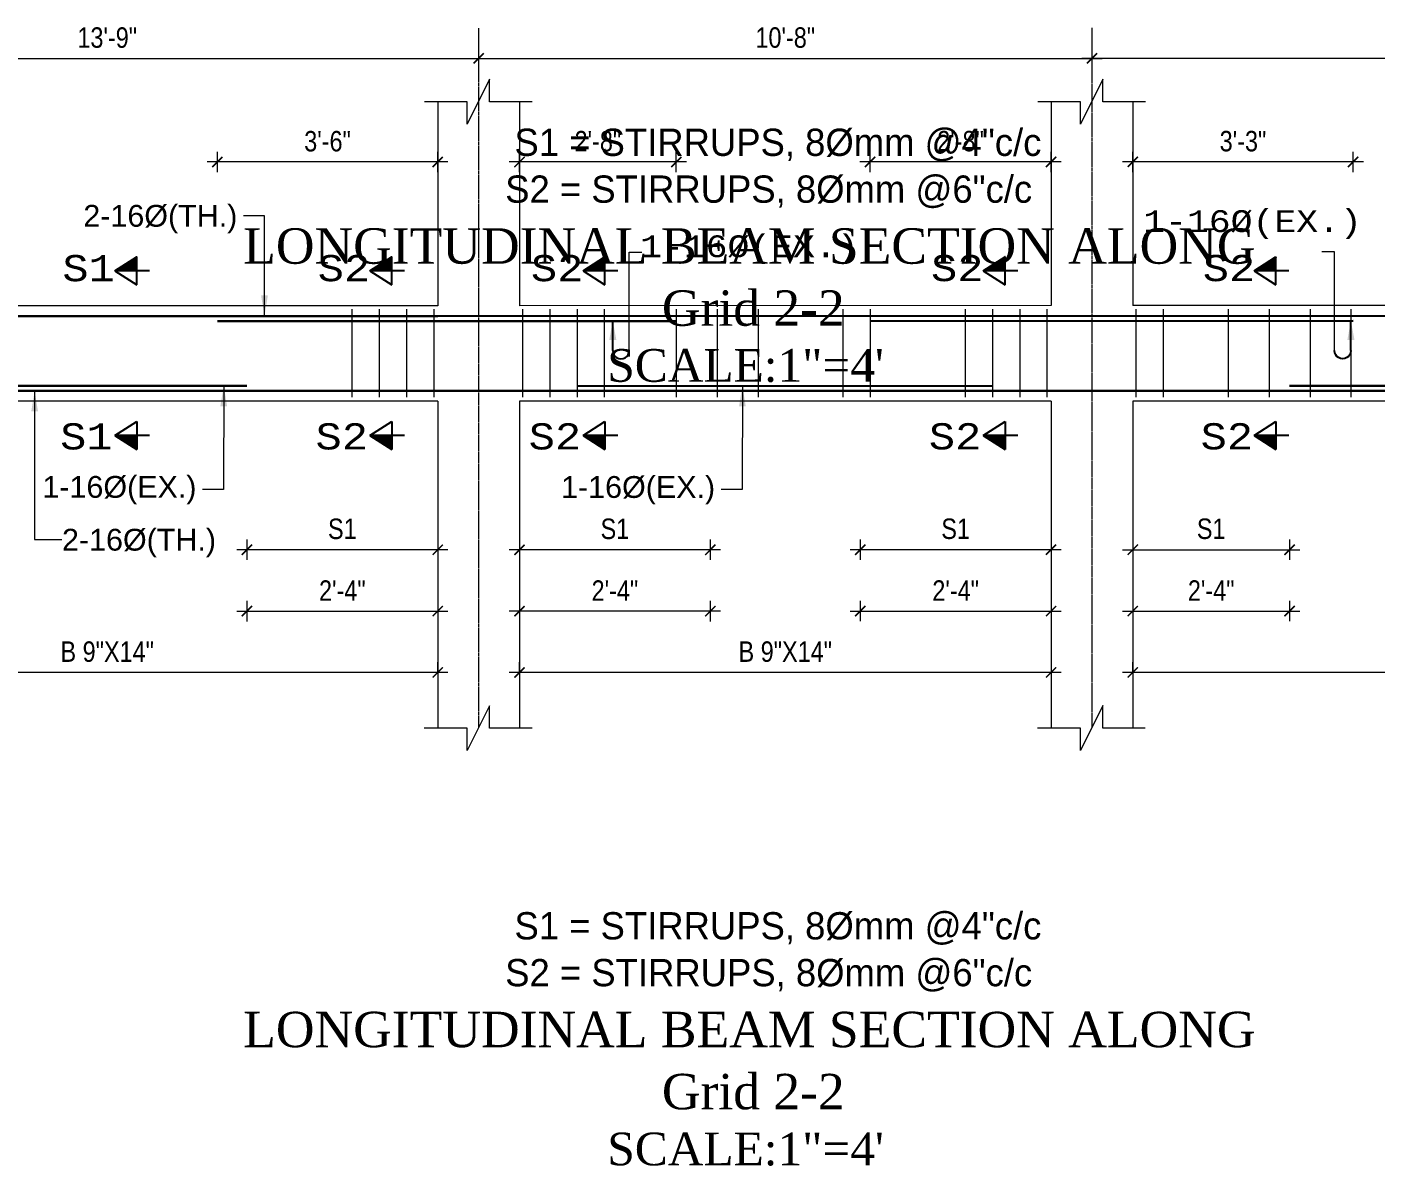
# Model space of a CAD drawing. Header units: inches. Extents: x -2812 to 9774, y -15726 to -746.
# Drawn here: x -1940.5 to -1544.3, y -11705.4 to -11371.2 of the extents above; entities that cross this region are included whole.
import ezdxf

# ---------------------------------------------------------------- set-up
doc = ezdxf.new("R2010")
doc.units = ezdxf.units.IN
doc.header["$LTSCALE"] = 17
doc.header["$MEASUREMENT"] = 0
for name, pattern in [('ACAD_ISO02W100', [15, 12, -3]), ('ACAD_ISO03W100', [30, 12, -18]), ('CENTER2', [1.125, 0.75, -0.125, 0.125, -0.125])]:
    doc.linetypes.add(name, pattern=pattern)
for name, color, linetype, lineweight in [('09 CONTINUITY', 7, 'Continuous', 9), ('15 CENTER', 113, 'CENTER2', 15), ('15 EXT BAR DIMENSION', 130, 'Continuous', 15), ('15 TEXT', 7, 'Continuous', 15), ('20 BEAM ELEVATION', 140, 'ACAD_ISO03W100', 20), ('20 BEAM SECTION ARROW', 7, 'ACAD_ISO02W100', 20), ('20 STIRRUPS', 137, 'Continuous', 20), ('25 BOT BAR', 12, 'Continuous', 25), ('30 EXTRABAR', 6, 'Continuous', 30), ('30 RENFORCEMENT', 12, 'Continuous', 30), ('MARK', 1, 'Continuous', 25), ('RINF', 4, 'Continuous', 25)]:
    doc.layers.add(name, color=color, linetype=linetype, lineweight=lineweight)
doc.layers.add('Dim', color=1, linetype='Continuous')
doc.styles.add('ARIAL', font='arial.ttf')
doc.styles.add('CUNEW', font='cour.ttf')
doc.styles.add('ordinary', font='ARIALN.TTF')
doc.styles.add('TEX8', font='cour.ttf', dxfattribs={"width": 0.75})
doc.dimstyles.new('SUREN 1', dxfattribs={"dimtxt": 0.75, "dimasz": 6, "dimexe": 1.5, "dimexo": 1.5, "dimgap": 1, "dimtad": 1, "dimdec": 1, "dimzin": 3, "dimdsep": 46, "dimlunit": 4, "dimtxsty": 'TEX8', "dimblk": 'ARCHTICK', "dimcen": 0.09375, "dimclrd": 1, "dimclre": 1, "dimclrt": 256, "dimadec": 0, "dimazin": 0, "dimtfac": 0.75, "dimtdec": 1, "dimtmove": 1, "dimatfit": 3, "dimfxl": 1, "dimtolj": 1, "dimtzin": 0, "dimlwd": 9, "dimlwe": 9, "dimarcsym": 0})
doc.dimstyles.new('SUREN 4', dxfattribs={"dimtxt": 4, "dimasz": 3, "dimexe": 3, "dimexo": 0, "dimgap": 3, "dimtad": 1, "dimdec": 0, "dimzin": 3, "dimdsep": 46, "dimlunit": 4, "dimtxsty": 'ordinary', "dimblk": 'ARCHTICK', "dimcen": 8, "dimdle": 3, "dimclrd": 1, "dimclre": 5, "dimclrt": 256, "dimadec": 3, "dimazin": 0, "dimtfac": 1, "dimtdec": 0, "dimtmove": 1, "dimatfit": 3, "dimfxl": 3, "dimfxlon": 1, "dimfrac": 1, "dimtolj": 1, "dimtzin": 0, "dimlwd": 5, "dimlwe": 5, "dimarcsym": 0})

# ---------------------------------------------------------------- blocks, each defined once
blk = doc.blocks.new('_ArchTick')
at = {"color": 0, "linetype": 'ByBlock', "const_width": 0.15}
blk.add_lwpolyline([(-0.5, -0.5), (0.5, 0.5)], dxfattribs=at)
blk = doc.blocks.new('*D1346')
at = {"layer": 'Defpoints', "color": 0, "transparency": 16777216}
for p in [(15374.66, -9486.77), (15430.66, -9486.77), (15374.66, -9530.38)]:
    blk.add_point(p, dxfattribs=at)
at = {"layer": 'Dim', "color": 5, "lineweight": 5, "transparency": 16777216}
for p, q in [((15374.66, -9527.38), (15374.66, -9533.38)), ((15430.66, -9527.38), (15430.66, -9533.38))]:
    blk.add_line(p, q, dxfattribs=at)
at = {"layer": 'Dim', "color": 1, "lineweight": 5, "transparency": 16777216}
blk.add_line((15433.66, -9530.38), (15371.66, -9530.38), dxfattribs=at)
at = {"layer": 'Dim', "color": 1, "lineweight": 5, "transparency": 16777216, "xscale": 3, "yscale": 3, "zscale": 3, "rotation": 180}
blk.add_blockref('_ArchTick', (15374.66, -9530.38), dxfattribs=at)
at = {"layer": 'Dim', "color": 1, "lineweight": 5, "transparency": 16777216, "xscale": 3, "yscale": 3, "zscale": 3}
blk.add_blockref('_ArchTick', (15430.66, -9530.38), dxfattribs=at)
at = {"layer": 'Dim', "transparency": 16777216, "insert": (15402.66, -9524.27), "char_height": 6, "attachment_point": 5, "style": 'ordinary'}
blk.add_mtext('\\A1;S1', dxfattribs=at)
blk = doc.blocks.new('*D1347')
at = {"layer": 'Defpoints', "color": 0, "transparency": 16777216}
for p in [(15374.66, -9486.77), (15430.66, -9486.77), (15430.66, -9548.38)]:
    blk.add_point(p, dxfattribs=at)
at = {"layer": 'Dim', "color": 1, "lineweight": 5, "transparency": 16777216}
blk.add_line((15371.66, -9548.38), (15433.66, -9548.38), dxfattribs=at)
at = {"layer": 'Dim', "color": 5, "lineweight": 5, "transparency": 16777216}
for p, q in [((15374.66, -9545.38), (15374.66, -9551.38)), ((15430.66, -9545.38), (15430.66, -9551.38))]:
    blk.add_line(p, q, dxfattribs=at)
at = {"layer": 'Dim', "color": 1, "lineweight": 5, "transparency": 16777216, "xscale": 3, "yscale": 3, "zscale": 3, "rotation": 180}
blk.add_blockref('_ArchTick', (15374.66, -9548.38), dxfattribs=at)
at = {"layer": 'Dim', "color": 1, "lineweight": 5, "transparency": 16777216, "xscale": 3, "yscale": 3, "zscale": 3}
blk.add_blockref('_ArchTick', (15430.66, -9548.38), dxfattribs=at)
at = {"layer": 'Dim', "transparency": 16777216, "insert": (15402.66, -9542.36), "char_height": 6, "attachment_point": 5, "style": 'ordinary'}
blk.add_mtext('\\A1;2\'-4"', dxfattribs=at)
blk = doc.blocks.new('*D1348')
at = {"layer": 'Defpoints', "color": 0, "transparency": 16777216}
for p in [(15454.66, -9486.77), (15500.66, -9486.77), (15500.66, -9530.38)]:
    blk.add_point(p, dxfattribs=at)
at = {"layer": 'Dim', "color": 5, "lineweight": 5, "transparency": 16777216}
for p, q in [((15454.66, -9527.38), (15454.66, -9533.38)), ((15500.66, -9527.38), (15500.66, -9533.38))]:
    blk.add_line(p, q, dxfattribs=at)
at = {"layer": 'Dim', "color": 1, "lineweight": 5, "transparency": 16777216}
blk.add_line((15451.66, -9530.38), (15503.66, -9530.38), dxfattribs=at)
at = {"layer": 'Dim', "color": 1, "lineweight": 5, "transparency": 16777216, "xscale": 3, "yscale": 3, "zscale": 3, "rotation": 180}
blk.add_blockref('_ArchTick', (15454.66, -9530.38), dxfattribs=at)
at = {"layer": 'Dim', "color": 1, "lineweight": 5, "transparency": 16777216, "xscale": 3, "yscale": 3, "zscale": 3}
blk.add_blockref('_ArchTick', (15500.66, -9530.38), dxfattribs=at)
at = {"layer": 'Dim', "transparency": 16777216, "insert": (15477.66, -9524.27), "char_height": 6, "attachment_point": 5, "style": 'ordinary'}
blk.add_mtext('\\A1;S1', dxfattribs=at)
blk = doc.blocks.new('*D1349')
at = {"layer": 'Defpoints', "color": 0, "transparency": 16777216}
for p in [(15454.66, -9486.77), (15500.66, -9486.77), (15500.66, -9548.38)]:
    blk.add_point(p, dxfattribs=at)
at = {"layer": 'Dim', "color": 1, "lineweight": 5, "transparency": 16777216}
blk.add_line((15451.66, -9548.38), (15503.66, -9548.38), dxfattribs=at)
at = {"layer": 'Dim', "color": 5, "lineweight": 5, "transparency": 16777216}
for p, q in [((15454.66, -9545.38), (15454.66, -9551.38)), ((15500.66, -9545.38), (15500.66, -9551.38))]:
    blk.add_line(p, q, dxfattribs=at)
at = {"layer": 'Dim', "color": 1, "lineweight": 5, "transparency": 16777216, "xscale": 3, "yscale": 3, "zscale": 3, "rotation": 180}
blk.add_blockref('_ArchTick', (15454.66, -9548.38), dxfattribs=at)
at = {"layer": 'Dim', "color": 1, "lineweight": 5, "transparency": 16777216, "xscale": 3, "yscale": 3, "zscale": 3}
blk.add_blockref('_ArchTick', (15500.66, -9548.38), dxfattribs=at)
at = {"layer": 'Dim', "transparency": 16777216, "insert": (15477.66, -9542.36), "char_height": 6, "attachment_point": 5, "style": 'ordinary'}
blk.add_mtext('\\A1;2\'-4"', dxfattribs=at)
blk = doc.blocks.new('*D1350')
at = {"layer": 'Defpoints', "color": 0, "transparency": 16777216}
for p in [(15274.66, -9486.79), (15330.66, -9486.79), (15274.66, -9530.4)]:
    blk.add_point(p, dxfattribs=at)
at = {"layer": 'Dim', "color": 5, "lineweight": 5, "transparency": 16777216}
for p, q in [((15274.66, -9527.4), (15274.66, -9533.4)), ((15330.66, -9527.4), (15330.66, -9533.4))]:
    blk.add_line(p, q, dxfattribs=at)
at = {"layer": 'Dim', "color": 1, "lineweight": 5, "transparency": 16777216}
blk.add_line((15333.66, -9530.4), (15271.66, -9530.4), dxfattribs=at)
at = {"layer": 'Dim', "color": 1, "lineweight": 5, "transparency": 16777216, "xscale": 3, "yscale": 3, "zscale": 3, "rotation": 180}
blk.add_blockref('_ArchTick', (15274.66, -9530.4), dxfattribs=at)
at = {"layer": 'Dim', "color": 1, "lineweight": 5, "transparency": 16777216, "xscale": 3, "yscale": 3, "zscale": 3}
blk.add_blockref('_ArchTick', (15330.66, -9530.4), dxfattribs=at)
at = {"layer": 'Dim', "transparency": 16777216, "insert": (15302.66, -9524.29), "char_height": 6, "attachment_point": 5, "style": 'ordinary'}
blk.add_mtext('\\A1;S1', dxfattribs=at)
blk = doc.blocks.new('*D1351')
at = {"layer": 'Defpoints', "color": 0, "transparency": 16777216}
for p in [(15274.66, -9486.79), (15330.66, -9486.79), (15274.66, -9548.4)]:
    blk.add_point(p, dxfattribs=at)
at = {"layer": 'Dim', "color": 1, "lineweight": 5, "transparency": 16777216}
blk.add_line((15333.66, -9548.4), (15271.66, -9548.4), dxfattribs=at)
at = {"layer": 'Dim', "color": 5, "lineweight": 5, "transparency": 16777216}
for p, q in [((15274.66, -9545.4), (15274.66, -9551.4)), ((15330.66, -9545.4), (15330.66, -9551.4))]:
    blk.add_line(p, q, dxfattribs=at)
at = {"layer": 'Dim', "color": 1, "lineweight": 5, "transparency": 16777216, "xscale": 3, "yscale": 3, "zscale": 3, "rotation": 180}
blk.add_blockref('_ArchTick', (15274.66, -9548.4), dxfattribs=at)
at = {"layer": 'Dim', "color": 1, "lineweight": 5, "transparency": 16777216, "xscale": 3, "yscale": 3, "zscale": 3}
blk.add_blockref('_ArchTick', (15330.66, -9548.4), dxfattribs=at)
at = {"layer": 'Dim', "transparency": 16777216, "insert": (15302.66, -9542.38), "char_height": 6, "attachment_point": 5, "style": 'ordinary'}
blk.add_mtext('\\A1;2\'-4"', dxfattribs=at)
blk = doc.blocks.new('*D1352')
at = {"layer": 'Defpoints', "color": 0, "transparency": 16777216}
for p in [(15454.66, -9566.38), (15454.66, -9566.38), (15648.66, -9566.38)]:
    blk.add_point(p, dxfattribs=at)
at = {"layer": 'Dim', "color": 5, "lineweight": 5, "transparency": 16777216}
for p, q in [((15454.66, -9566.38), (15454.66, -9563.38)), ((15648.66, -9566.38), (15648.66, -9563.38))]:
    blk.add_line(p, q, dxfattribs=at)
at = {"layer": 'Dim', "color": 1, "lineweight": 5, "transparency": 16777216}
blk.add_line((15651.66, -9566.38), (15451.66, -9566.38), dxfattribs=at)
at = {"layer": 'Dim', "color": 1, "lineweight": 5, "transparency": 16777216, "xscale": 3, "yscale": 3, "zscale": 3, "rotation": 180}
blk.add_blockref('_ArchTick', (15454.66, -9566.38), dxfattribs=at)
at = {"layer": 'Dim', "color": 1, "lineweight": 5, "transparency": 16777216, "xscale": 3, "yscale": 3, "zscale": 3}
blk.add_blockref('_ArchTick', (15648.66, -9566.38), dxfattribs=at)
at = {"layer": 'Dim', "transparency": 16777216, "insert": (15551.66, -9560.31), "char_height": 6, "attachment_point": 5, "style": 'ordinary'}
blk.add_mtext('\\A1;B 9"X14"', dxfattribs=at)
blk = doc.blocks.new('*D1353')
at = {"layer": 'Defpoints', "color": 0, "transparency": 16777216}
for p in [(15274.66, -9566.4, 0), (15274.66, -9566.4), (15430.66, -9566.38)]:
    blk.add_point(p, dxfattribs=at)
at = {"layer": 'Dim', "color": 5, "lineweight": 5, "transparency": 16777216}
for p, q in [((15274.66, -9566.4), (15274.66, -9563.4)), ((15430.66, -9566.38), (15430.66, -9569.4))]:
    blk.add_line(p, q, dxfattribs=at)
at = {"layer": 'Dim', "color": 1, "lineweight": 5, "transparency": 16777216}
blk.add_line((15433.66, -9566.4), (15271.66, -9566.4), dxfattribs=at)
at = {"layer": 'Dim', "color": 1, "lineweight": 5, "transparency": 16777216, "xscale": 3, "yscale": 3, "zscale": 3, "rotation": 180}
blk.add_blockref('_ArchTick', (15274.66, -9566.4), dxfattribs=at)
at = {"layer": 'Dim', "color": 1, "lineweight": 5, "transparency": 16777216, "xscale": 3, "yscale": 3, "zscale": 3}
blk.add_blockref('_ArchTick', (15430.66, -9566.4), dxfattribs=at)
at = {"layer": 'Dim', "transparency": 16777216, "insert": (15352.66, -9560.33), "char_height": 6, "attachment_point": 5, "style": 'ordinary'}
blk.add_mtext('\\A1;B 9"X14"', dxfattribs=at)
blk = doc.blocks.new('A$C760A2D39')
at = {"layer": 'MARK', "color": 2}
blk.add_line((0.65, 1.5), (0.65, 6.92), dxfattribs=at)
blk.add_ellipse((2.15, 1.5), major_axis=(-1.06, 1.06), ratio=1, start_param=0.785398, end_param=3.926991, dxfattribs=at)
blk.add_solid([(1.3, 3.47), (0.65, 6.93), (0, 3.47)], dxfattribs=at)
blk = doc.blocks.new('A$C685A745A')
at = {"layer": '20 BEAM ELEVATION', "linetype": 'Continuous', "lineweight": 20, "ltscale": 10}
blk.add_lwpolyline([(3.65, 1.47), (3.65, 19.57), (5.96, 19.57)], dxfattribs=at)
at = {"layer": '20 BEAM SECTION ARROW', "color": 6, "linetype": 'Continuous'}
blk.add_blockref('A$C760A2D39', (0, -0.01), dxfattribs=at)
blk = doc.blocks.new('*D1354')
at = {"layer": 'Defpoints', "color": 0, "transparency": 16777216}
for p in [(15194.66, -9486.79), (15250.66, -9486.79), (15194.66, -9530.4)]:
    blk.add_point(p, dxfattribs=at)
at = {"layer": 'Dim', "color": 5, "lineweight": 5, "transparency": 16777216}
for p, q in [((15194.66, -9527.4), (15194.66, -9533.4)), ((15250.66, -9527.4), (15250.66, -9533.4))]:
    blk.add_line(p, q, dxfattribs=at)
at = {"layer": 'Dim', "color": 1, "lineweight": 5, "transparency": 16777216}
blk.add_line((15253.66, -9530.4), (15191.66, -9530.4), dxfattribs=at)
at = {"layer": 'Dim', "color": 1, "lineweight": 5, "transparency": 16777216, "xscale": 3, "yscale": 3, "zscale": 3, "rotation": 180}
blk.add_blockref('_ArchTick', (15194.66, -9530.4), dxfattribs=at)
at = {"layer": 'Dim', "color": 1, "lineweight": 5, "transparency": 16777216, "xscale": 3, "yscale": 3, "zscale": 3}
blk.add_blockref('_ArchTick', (15250.66, -9530.4), dxfattribs=at)
at = {"layer": 'Dim', "transparency": 16777216, "insert": (15222.66, -9524.29), "char_height": 6, "attachment_point": 5, "style": 'ordinary'}
blk.add_mtext('\\A1;S1', dxfattribs=at)
blk = doc.blocks.new('*D1355')
at = {"layer": 'Defpoints', "color": 0, "transparency": 16777216}
for p in [(15194.66, -9486.79), (15250.66, -9486.79), (15250.66, -9548.4)]:
    blk.add_point(p, dxfattribs=at)
at = {"layer": 'Dim', "color": 1, "lineweight": 5, "transparency": 16777216}
blk.add_line((15191.66, -9548.4), (15253.66, -9548.4), dxfattribs=at)
at = {"layer": 'Dim', "color": 5, "lineweight": 5, "transparency": 16777216}
for p, q in [((15194.66, -9545.4), (15194.66, -9551.4)), ((15250.66, -9545.4), (15250.66, -9551.4))]:
    blk.add_line(p, q, dxfattribs=at)
at = {"layer": 'Dim', "color": 1, "lineweight": 5, "transparency": 16777216, "xscale": 3, "yscale": 3, "zscale": 3, "rotation": 180}
blk.add_blockref('_ArchTick', (15194.66, -9548.4), dxfattribs=at)
at = {"layer": 'Dim', "color": 1, "lineweight": 5, "transparency": 16777216, "xscale": 3, "yscale": 3, "zscale": 3}
blk.add_blockref('_ArchTick', (15250.66, -9548.4), dxfattribs=at)
at = {"layer": 'Dim', "transparency": 16777216, "insert": (15222.66, -9542.38), "char_height": 6, "attachment_point": 5, "style": 'ordinary'}
blk.add_mtext('\\A1;2\'-4"', dxfattribs=at)
blk = doc.blocks.new('*D1358')
at = {"layer": 'Defpoints', "color": 0, "transparency": 16777216}
for p in [(15056.66, -9566.4), (15056.66, -9566.4), (15250.66, -9566.4)]:
    blk.add_point(p, dxfattribs=at)
at = {"layer": 'Dim', "color": 5, "lineweight": 5, "transparency": 16777216}
for p, q in [((15056.66, -9566.4), (15056.66, -9563.4)), ((15250.66, -9566.4), (15250.66, -9563.4))]:
    blk.add_line(p, q, dxfattribs=at)
at = {"layer": 'Dim', "color": 1, "lineweight": 5, "transparency": 16777216}
blk.add_line((15253.66, -9566.4), (15053.66, -9566.4), dxfattribs=at)
at = {"layer": 'Dim', "color": 1, "lineweight": 5, "transparency": 16777216, "xscale": 3, "yscale": 3, "zscale": 3, "rotation": 180}
blk.add_blockref('_ArchTick', (15056.66, -9566.4), dxfattribs=at)
at = {"layer": 'Dim', "color": 1, "lineweight": 5, "transparency": 16777216, "xscale": 3, "yscale": 3, "zscale": 3}
blk.add_blockref('_ArchTick', (15250.66, -9566.4), dxfattribs=at)
at = {"layer": 'Dim', "transparency": 16777216, "insert": (15153.66, -9560.33), "char_height": 6, "attachment_point": 5, "style": 'ordinary'}
blk.add_mtext('\\A1;B 9"X14"', dxfattribs=at)
blk = doc.blocks.new('*D1359')
at = {"layer": 'Defpoints', "color": 0, "transparency": 16777216}
for p in [(15442.66, -9377.29), (15660.66, -9377.29), (15660.66, -9386.19)]:
    blk.add_point(p, dxfattribs=at)
at = {"layer": 'Dim', "color": 5, "lineweight": 5, "transparency": 16777216}
for p, q in [((15442.66, -9383.19), (15442.66, -9389.19)), ((15660.66, -9383.19), (15660.66, -9389.19))]:
    blk.add_line(p, q, dxfattribs=at)
at = {"layer": 'Dim', "color": 1, "lineweight": 5, "transparency": 16777216}
for p, q in [((15439.66, -9386.19), (15540.43, -9386.19)), ((15663.66, -9386.19), (15562.88, -9386.19))]:
    blk.add_line(p, q, dxfattribs=at)
at = {"layer": 'Dim', "color": 1, "lineweight": 5, "transparency": 16777216, "xscale": 3, "yscale": 3, "zscale": 3, "rotation": 180}
blk.add_blockref('_ArchTick', (15442.66, -9386.19), dxfattribs=at)
at = {"layer": 'Dim', "color": 1, "lineweight": 5, "transparency": 16777216, "xscale": 3, "yscale": 3, "zscale": 3}
blk.add_blockref('_ArchTick', (15660.66, -9386.19), dxfattribs=at)
at = {"layer": 'Dim', "transparency": 16777216, "insert": (15551.66, -9386.19), "char_height": 6, "attachment_point": 5, "style": 'ordinary'}
blk.add_mtext('\\A1;12\'-9"', dxfattribs=at)
blk = doc.blocks.new('*D1360')
at = {"layer": 'Defpoints', "color": 0, "transparency": 16777216}
for p in [(15262.66, -9377.31, 0), (15442.66, -9377.29), (15442.66, -9386.21)]:
    blk.add_point(p, dxfattribs=at)
at = {"layer": 'Dim', "color": 5, "lineweight": 5, "transparency": 16777216}
for p, q in [((15262.66, -9383.21), (15262.66, -9389.21)), ((15442.66, -9383.21), (15442.66, -9389.21))]:
    blk.add_line(p, q, dxfattribs=at)
at = {"layer": 'Dim', "color": 1, "lineweight": 5, "transparency": 16777216}
blk.add_line((15259.66, -9386.21), (15445.66, -9386.21), dxfattribs=at)
at = {"layer": 'Dim', "color": 1, "lineweight": 5, "transparency": 16777216, "xscale": 3, "yscale": 3, "zscale": 3, "rotation": 180}
blk.add_blockref('_ArchTick', (15262.66, -9386.21), dxfattribs=at)
at = {"layer": 'Dim', "color": 1, "lineweight": 5, "transparency": 16777216, "xscale": 3, "yscale": 3, "zscale": 3}
blk.add_blockref('_ArchTick', (15442.66, -9386.21), dxfattribs=at)
at = {"layer": 'Dim', "transparency": 16777216, "insert": (15352.66, -9380.15), "char_height": 6, "attachment_point": 5, "style": 'ordinary'}
blk.add_mtext('\\A1;10\'-8"', dxfattribs=at)
blk = doc.blocks.new('*D1361')
at = {"layer": 'Defpoints', "color": 0, "transparency": 16777216}
for p in [(15377.54, -9416.6), (15430.66, -9458.77), (15377.54, -9463.29)]:
    blk.add_point(p, dxfattribs=at)
at = {"layer": 'Dim', "color": 5, "lineweight": 5, "transparency": 16777216}
for p, q in [((15377.54, -9419.6), (15377.54, -9413.6)), ((15430.66, -9419.6), (15430.66, -9413.6))]:
    blk.add_line(p, q, dxfattribs=at)
at = {"layer": 'Dim', "color": 1, "lineweight": 5, "transparency": 16777216}
blk.add_line((15433.66, -9416.6), (15374.54, -9416.6), dxfattribs=at)
at = {"layer": 'Dim', "color": 1, "lineweight": 5, "transparency": 16777216, "xscale": 3, "yscale": 3, "zscale": 3, "rotation": 180}
blk.add_blockref('_ArchTick', (15377.54, -9416.6), dxfattribs=at)
at = {"layer": 'Dim', "color": 1, "lineweight": 5, "transparency": 16777216, "xscale": 3, "yscale": 3, "zscale": 3}
blk.add_blockref('_ArchTick', (15430.66, -9416.6), dxfattribs=at)
at = {"layer": 'Dim', "transparency": 16777216, "insert": (15404.1, -9410.54), "char_height": 6, "attachment_point": 5, "style": 'ordinary'}
blk.add_mtext('\\A1;2\'-8"', dxfattribs=at)
blk = doc.blocks.new('*D1362')
at = {"layer": 'Defpoints', "color": 0, "transparency": 16777216}
for p in [(15274.66, -9416.62), (15274.66, -9458.79), (15320.67, -9463.29)]:
    blk.add_point(p, dxfattribs=at)
at = {"layer": 'Dim', "color": 5, "lineweight": 5, "transparency": 16777216}
for p, q in [((15274.66, -9419.62), (15274.66, -9413.62)), ((15320.67, -9419.62), (15320.67, -9413.62))]:
    blk.add_line(p, q, dxfattribs=at)
at = {"layer": 'Dim', "color": 1, "lineweight": 5, "transparency": 16777216}
blk.add_line((15323.67, -9416.62), (15271.66, -9416.62), dxfattribs=at)
at = {"layer": 'Dim', "color": 1, "lineweight": 5, "transparency": 16777216, "xscale": 3, "yscale": 3, "zscale": 3, "rotation": 180}
blk.add_blockref('_ArchTick', (15274.66, -9416.62), dxfattribs=at)
at = {"layer": 'Dim', "color": 1, "lineweight": 5, "transparency": 16777216, "xscale": 3, "yscale": 3, "zscale": 3}
blk.add_blockref('_ArchTick', (15320.67, -9416.62), dxfattribs=at)
at = {"layer": 'Dim', "transparency": 16777216, "insert": (15297.66, -9410.56), "char_height": 6, "attachment_point": 5, "style": 'ordinary'}
blk.add_mtext('\\A1;2\'-8"', dxfattribs=at)
blk = doc.blocks.new('*D1364')
at = {"layer": 'Defpoints', "color": 0, "transparency": 16777216}
for p in [(15454.66, -9416.6), (15519.32, -9458.77), (15454.66, -9463.27, 0)]:
    blk.add_point(p, dxfattribs=at)
at = {"layer": 'Dim', "color": 5, "lineweight": 5, "transparency": 16777216}
for p, q in [((15454.66, -9419.6), (15454.66, -9413.6)), ((15519.32, -9419.6), (15519.32, -9413.6))]:
    blk.add_line(p, q, dxfattribs=at)
at = {"layer": 'Dim', "color": 1, "lineweight": 5, "transparency": 16777216}
blk.add_line((15522.32, -9416.6), (15451.66, -9416.6), dxfattribs=at)
at = {"layer": 'Dim', "color": 1, "lineweight": 5, "transparency": 16777216, "xscale": 3, "yscale": 3, "zscale": 3, "rotation": 180}
blk.add_blockref('_ArchTick', (15454.66, -9416.6), dxfattribs=at)
at = {"layer": 'Dim', "color": 1, "lineweight": 5, "transparency": 16777216, "xscale": 3, "yscale": 3, "zscale": 3}
blk.add_blockref('_ArchTick', (15519.32, -9416.6), dxfattribs=at)
at = {"layer": 'Dim', "transparency": 16777216, "insert": (15486.99, -9410.54), "char_height": 6, "attachment_point": 5, "style": 'ordinary'}
blk.add_mtext('\\A1;3\'-3"', dxfattribs=at)
blk = doc.blocks.new('*D1365')
at = {"layer": 'Defpoints', "color": 0, "transparency": 16777216}
for p in [(15044.66, -9377.31), (15262.66, -9377.31), (15262.66, -9386.21)]:
    blk.add_point(p, dxfattribs=at)
at = {"layer": 'Dim', "color": 5, "lineweight": 5, "transparency": 16777216}
for p, q in [((15044.66, -9383.21), (15044.66, -9389.21)), ((15262.66, -9383.21), (15262.66, -9389.21))]:
    blk.add_line(p, q, dxfattribs=at)
at = {"layer": 'Dim', "color": 1, "lineweight": 5, "transparency": 16777216}
blk.add_line((15041.66, -9386.21), (15265.66, -9386.21), dxfattribs=at)
at = {"layer": 'Dim', "color": 1, "lineweight": 5, "transparency": 16777216, "xscale": 3, "yscale": 3, "zscale": 3, "rotation": 180}
blk.add_blockref('_ArchTick', (15044.66, -9386.21), dxfattribs=at)
at = {"layer": 'Dim', "color": 1, "lineweight": 5, "transparency": 16777216, "xscale": 3, "yscale": 3, "zscale": 3}
blk.add_blockref('_ArchTick', (15262.66, -9386.21), dxfattribs=at)
at = {"layer": 'Dim', "transparency": 16777216, "insert": (15153.66, -9380.15), "char_height": 6, "attachment_point": 5, "style": 'ordinary'}
blk.add_mtext('\\A1;13\'-9"', dxfattribs=at)
blk = doc.blocks.new('*D1366')
at = {"layer": 'Defpoints', "color": 0, "transparency": 16777216}
for p in [(15185.99, -9416.62), (15250.66, -9458.79), (15185.99, -9463.29, 0)]:
    blk.add_point(p, dxfattribs=at)
at = {"layer": 'Dim', "color": 5, "lineweight": 5, "transparency": 16777216}
for p, q in [((15185.99, -9419.62), (15185.99, -9413.62)), ((15250.66, -9419.62), (15250.66, -9413.62))]:
    blk.add_line(p, q, dxfattribs=at)
at = {"layer": 'Dim', "color": 1, "lineweight": 5, "transparency": 16777216}
blk.add_line((15253.66, -9416.62), (15182.99, -9416.62), dxfattribs=at)
at = {"layer": 'Dim', "color": 1, "lineweight": 5, "transparency": 16777216, "xscale": 3, "yscale": 3, "zscale": 3, "rotation": 180}
blk.add_blockref('_ArchTick', (15185.99, -9416.62), dxfattribs=at)
at = {"layer": 'Dim', "color": 1, "lineweight": 5, "transparency": 16777216, "xscale": 3, "yscale": 3, "zscale": 3}
blk.add_blockref('_ArchTick', (15250.66, -9416.62), dxfattribs=at)
at = {"layer": 'Dim', "transparency": 16777216, "insert": (15218.32, -9410.56), "char_height": 6, "attachment_point": 5, "style": 'ordinary'}
blk.add_mtext('\\A1;3\'-6"', dxfattribs=at)
blk = doc.blocks.new('BS2')
at = {"layer": 'RINF'}
h = blk.add_hatch(dxfattribs=at)
h.set_pattern_fill('ANSI31', color=1, scale=0.029257, style=0)
h.set_pattern_definition([(135.000000013, (-53622.7517822, -24837.2158934), (0.00271529004177, 0.00271529004057), [])])
h.paths.add_polyline_path([(15162.32, -9444.49), (15155.91, -9448.58), (15162.32, -9448.58)])
h = blk.add_hatch(dxfattribs=at)
h.set_pattern_fill('ANSI31', color=1, scale=0.029257, style=0)
h.set_pattern_definition([(135.000000013, (-53697.5920435, -24837.2158934), (0.00271529004177, 0.00271529004057), [])])
h.paths.add_polyline_path([(15237.16, -9444.49), (15230.75, -9448.58), (15237.16, -9448.58)])
h = blk.add_hatch(dxfattribs=at)
h.set_pattern_fill('ANSI31', color=1, scale=0.029257, style=0)
h.set_pattern_definition([(135.000000013, (-53760.1598414, -24837.2158934), (0.00271529004177, 0.00271529004057), [])])
h.paths.add_polyline_path([(15299.73, -9444.49), (15293.32, -9448.58), (15299.73, -9448.58)])
h = blk.add_hatch(dxfattribs=at)
h.set_pattern_fill('ANSI31', color=1, scale=0.029257, style=0)
h.set_pattern_definition([(135.000000013, (-53877.5920435, -24837.1961772), (0.00271529004177, 0.00271529004057), [])])
h.paths.add_polyline_path([(15417.16, -9444.47), (15410.75, -9448.56), (15417.16, -9448.56)])
h = blk.add_hatch(dxfattribs=at)
h.set_pattern_fill('ANSI31', color=1, scale=0.029257, style=0)
h.set_pattern_definition([(135.000000013, (-53957.1178443, -24837.1961772), (0.00271529004177, 0.00271529004057), [])])
h.paths.add_polyline_path([(15496.68, -9444.47), (15490.28, -9448.56), (15496.68, -9448.56)])
h = blk.add_hatch(dxfattribs=at)
h.set_pattern_fill('ANSI31', color=1, scale=1.6, style=0)
h.set_pattern_definition([(135.000000013, (-3778696.36218, -826630.0364), (0.148492424155, 0.148492424089), [])])
h.paths.add_polyline_path([(15162.32, -9500.98), (15155.91, -9496.89), (15162.32, -9496.89)])
h = blk.add_hatch(dxfattribs=at)
h.set_pattern_fill('ANSI31', color=1, scale=1.6, style=0)
h.set_pattern_definition([(135.000000013, (-3778771.20244, -826630.0364), (0.148492424155, 0.148492424089), [])])
h.paths.add_polyline_path([(15237.16, -9500.98), (15230.75, -9496.89), (15237.16, -9496.89)])
h = blk.add_hatch(dxfattribs=at)
h.set_pattern_fill('ANSI31', color=1, scale=1.6, style=0)
h.set_pattern_definition([(135.000000013, (-3778833.77024, -826630.0364), (0.148492424155, 0.148492424089), [])])
h.paths.add_polyline_path([(15299.73, -9500.98), (15293.32, -9496.89), (15299.73, -9496.89)])
h = blk.add_hatch(dxfattribs=at)
h.set_pattern_fill('ANSI31', color=1, scale=1.6, style=0)
h.set_pattern_definition([(135.000000013, (-3778951.20244, -826630.01669), (0.148492424155, 0.148492424089), [])])
h.paths.add_polyline_path([(15417.16, -9500.96), (15410.75, -9496.87), (15417.16, -9496.87)])
h = blk.add_hatch(dxfattribs=at)
h.set_pattern_fill('ANSI31', color=1, scale=1.6, style=0)
h.set_pattern_definition([(135.000000013, (-3779030.72824, -826630.01669), (0.148492424155, 0.148492424089), [])])
h.paths.add_polyline_path([(15496.68, -9500.96), (15490.28, -9496.87), (15496.68, -9496.87)])
at = {"layer": '09 CONTINUITY', "color": 2, "lineweight": 5, "ltscale": 25, "elevation": 0}
for points in [[(15278.38, -9398.96), (15265.87, -9398.96), (15265.87, -9392.33), (15259.34, -9405.5), (15259.34, -9398.96), (15246.76, -9398.96)], [(15278.33, -9582.79), (15265.83, -9582.79), (15265.83, -9576.16), (15259.29, -9589.33), (15259.29, -9582.79), (15246.71, -9582.79)]]:
    blk.add_lwpolyline(points, dxfattribs=at)
at = {"layer": '09 CONTINUITY', "color": 2, "lineweight": 5, "ltscale": 25}
for points in [[(15458.38, -9398.94), (15445.87, -9398.94), (15445.87, -9392.31), (15439.34, -9405.48), (15439.34, -9398.94), (15426.76, -9398.94)], [(15458.33, -9582.77), (15445.83, -9582.77), (15445.83, -9576.14), (15439.29, -9589.31), (15439.29, -9582.77), (15426.71, -9582.77)]]:
    blk.add_lwpolyline(points, dxfattribs=at)
at = {"layer": '15 CENTER', "ltscale": 0.05}
for p, q in [((15262.66, -9377.31, 0), (15262.66, -9582.55, 0)), ((15442.66, -9377.29), (15442.66, -9582.53))]:
    blk.add_line(p, q, dxfattribs=at)
at = {"layer": '20 BEAM ELEVATION', "linetype": 'ByBlock', "ltscale": 20}
for p, q in [((15250.66, -9398.96, 0), (15250.66, -9458.79, 0)), ((15274.66, -9398.96, 0), (15274.66, -9458.79, 0)), ((15430.66, -9398.94), (15430.66, -9458.77)), ((15454.66, -9398.94), (15454.66, -9458.77)), ((15250.66, -9458.79, 0), (15056.66, -9458.79, 0)), ((15430.66, -9458.77), (15274.66, -9458.79, 0)), ((15648.66, -9458.77), (15454.66, -9458.77)), ((15250.66, -9486.79, 0), (15056.66, -9486.79, 0)), ((15250.66, -9486.79, 0), (15250.66, -9582.79, 0)), ((15430.66, -9486.77), (15274.66, -9486.79, 0)), ((15274.66, -9486.79, 0), (15274.66, -9582.79, 0)), ((15430.66, -9486.77), (15430.66, -9582.77)), ((15454.66, -9486.77), (15454.66, -9582.77)), ((15648.66, -9486.77), (15454.66, -9486.77))]:
    blk.add_line(p, q, dxfattribs=at)
at = {"layer": '20 STIRRUPS'}
for p, q in [((15225.47, -9459.85, 0), (15225.47, -9485.62, 0)), ((15233.47, -9459.85, 0), (15233.47, -9485.62, 0)), ((15241.47, -9459.85, 0), (15241.47, -9485.62, 0)), ((15249.47, -9459.85, 0), (15249.47, -9485.62, 0)), ((15275.54, -9459.85, 0), (15275.54, -9485.62, 0)), ((15283.54, -9459.85, 0), (15283.54, -9485.62, 0)), ((15291.54, -9459.85, 0), (15291.54, -9485.62, 0)), ((15299.54, -9459.85, 0), (15299.54, -9485.62, 0)), ((15320.67, -9459.85, 0), (15320.67, -9485.62, 0)), ((15332.67, -9459.85, 0), (15332.67, -9485.62, 0)), ((15344.67, -9459.85, 0), (15344.67, -9485.62, 0)), ((15369.54, -9459.83), (15369.54, -9485.6)), ((15377.54, -9459.83), (15377.54, -9485.6)), ((15405.47, -9459.83), (15405.47, -9485.6)), ((15413.47, -9459.83), (15413.47, -9485.6)), ((15421.47, -9459.83), (15421.47, -9485.6)), ((15429.47, -9459.83), (15429.47, -9485.6)), ((15455.54, -9459.83), (15455.54, -9485.6)), ((15463.54, -9459.83), (15463.54, -9485.6)), ((15482.67, -9459.83), (15482.67, -9485.6)), ((15494.67, -9459.83), (15494.67, -9485.6)), ((15506.67, -9459.83), (15506.67, -9485.6)), ((15518.67, -9459.83), (15518.67, -9485.6))]:
    blk.add_line(p, q, dxfattribs=at)
at = {"layer": '30 EXTRABAR', "lineweight": 30, "ltscale": 0.75}
for p, q in [((15320.67, -9463.29, 0), (15250.66, -9463.29, 0)), ((15194.66, -9482.32, 0), (15102.66, -9482.33, 0)), ((15413.47, -9482.32), (15291.54, -9482.35, 0)), ((15592.66, -9482.3), (15500.66, -9482.31))]:
    blk.add_line(p, q, dxfattribs=at)
at = {"layer": '30 EXTRABAR', "lineweight": 30, "ltscale": 0.75, "elevation": 0, "flags": 128}
for points in [[(15250.66, -9463.29), (15185.99, -9463.29)], [(15519.32, -9463.27), (15377.54, -9463.29)]]:
    blk.add_lwpolyline(points, dxfattribs=at)
at = {"layer": '30 RENFORCEMENT', "lineweight": 30, "ltscale": 0.75}
for p, q in [((15250.66, -9461.82, 0), (15035.19, -9461.82, 0)), ((15668.97, -9461.8), (15250.66, -9461.82, 0)), ((15250.66, -9483.79, 0), (15037.19, -9483.79, 0)), ((15666.97, -9483.77), (15250.66, -9483.79, 0))]:
    blk.add_line(p, q, dxfattribs=at)
at = {"layer": 'RINF', "color": 1}
for p, q in [((15155.91, -9448.58, 0), (15162.32, -9444.49, 0)), ((15162.32, -9452.67, 0), (15162.32, -9444.49, 0)), ((15230.75, -9448.58, 0), (15237.16, -9444.49, 0)), ((15237.16, -9452.67, 0), (15237.16, -9444.49, 0)), ((15293.32, -9448.58, 0), (15299.73, -9444.49, 0)), ((15299.73, -9452.67, 0), (15299.73, -9444.49, 0)), ((15410.75, -9448.56), (15417.16, -9444.47)), ((15417.16, -9452.65), (15417.16, -9444.47)), ((15490.28, -9448.56), (15496.68, -9444.47)), ((15496.68, -9452.65), (15496.68, -9444.47)), ((15166.06, -9448.58, 0), (15155.91, -9448.58, 0)), ((15155.91, -9448.58, 0), (15162.32, -9452.67, 0)), ((15240.9, -9448.58, 0), (15230.75, -9448.58, 0)), ((15230.75, -9448.58, 0), (15237.16, -9452.67, 0)), ((15303.47, -9448.58, 0), (15293.32, -9448.58, 0)), ((15293.32, -9448.58, 0), (15299.73, -9452.67, 0)), ((15420.9, -9448.56), (15410.75, -9448.56)), ((15410.75, -9448.56), (15417.16, -9452.65)), ((15500.42, -9448.56), (15490.28, -9448.56)), ((15490.28, -9448.56), (15496.68, -9452.65)), ((15155.91, -9496.89, 0), (15162.32, -9492.8, 0)), ((15162.32, -9492.8, 0), (15162.32, -9500.98, 0)), ((15230.75, -9496.89, 0), (15237.16, -9492.8, 0)), ((15237.16, -9492.8, 0), (15237.16, -9500.98, 0)), ((15293.32, -9496.89, 0), (15299.73, -9492.8, 0)), ((15299.73, -9492.8, 0), (15299.73, -9500.98, 0)), ((15410.75, -9496.87, 0), (15417.16, -9492.78, 0)), ((15417.16, -9492.78, 0), (15417.16, -9500.96, 0)), ((15490.28, -9496.87, 0), (15496.68, -9492.78, 0)), ((15496.68, -9492.78, 0), (15496.68, -9500.96, 0)), ((15166.06, -9496.89, 0), (15155.91, -9496.89, 0)), ((15155.91, -9496.89, 0), (15162.32, -9500.98, 0)), ((15240.9, -9496.89, 0), (15230.75, -9496.89, 0)), ((15230.75, -9496.89, 0), (15237.16, -9500.98, 0)), ((15303.47, -9496.89, 0), (15293.32, -9496.89, 0)), ((15293.32, -9496.89, 0), (15299.73, -9500.98, 0)), ((15420.9, -9496.87, 0), (15410.75, -9496.87, 0)), ((15410.75, -9496.87, 0), (15417.16, -9500.96, 0)), ((15500.42, -9496.87, 0), (15490.28, -9496.87, 0)), ((15490.28, -9496.87, 0), (15496.68, -9500.96, 0))]:
    blk.add_line(p, q, dxfattribs=at)
at = {"layer": '15 EXT BAR DIMENSION', "xscale": 1.599999999998545, "yscale": 1.599999999998545, "zscale": 1.600000000000193}
blk.add_blockref('A$C685A745A', (15301, -9474.35, 0), dxfattribs=at)
at = {"layer": '15 TEXT', "xscale": -1.600000000000364, "yscale": 1.600000000000364, "zscale": 1.600000000000364}
blk.add_blockref('A$C685A745A', (15519.71, -9474.34), dxfattribs=at)
at = {"layer": '15 EXT BAR DIMENSION', "style": 'CUNEW'}
for p in [(15457.71, -9437.17), (15310.06, -9444.55, 0)]:
    blk.add_text('1-16%%C(EX.)', height=6.4, dxfattribs=at).set_placement(p)
at = {"layer": '15 TEXT', "style": 'ARIAL'}
for s, p in [('2-16%%C(TH.)', (15146.65, -9435.61, 0)), ('1-16%%C(EX.)', (15134.64, -9515.15, 0)), ('1-16%%C(EX.)', (15286.86, -9515.18, 0)), ('2-16%%C(TH.)', (15140.39, -9530.65, 0))]:
    blk.add_text(s, height=6.4, dxfattribs=at).set_placement(p)
at = {"layer": '15 TEXT', "char_height": 8, "width": 214.0919}
for s, insert, attachment_point in [('S1 = STIRRUPS, 8%%Cmm @4"c/c', (15427.83, -9406.84, 0), 3), ('S2 = STIRRUPS, 8%%Cmm @6"c/c', (15347.79, -9420.58, 0), 2), ('S1 = STIRRUPS, 8%%Cmm @4"c/c', (15427.83, -9636.73, 0), 3), ('S2 = STIRRUPS, 8%%Cmm @6"c/c', (15347.79, -9650.47, 0), 2)]:
    blk.add_mtext(s, dxfattribs=dict(at, insert=insert, attachment_point=attachment_point))
at = {"layer": '15 TEXT', "style": 'ARIAL'}
for s, insert, char_height, width, attachment_point in [('{\\fTimes New Roman|b0|i0|c0|p18;LONGITUDINAL BEAM SECTION ALONG }', (15342.12, -9436.06, 0), 10.4, 641.259, 2), ('{\\fTimes New Roman|b0|i0|c0|p18;Grid 2-2}', (15343.28, -9454.28, 0), 10.4, 354.6503, 2), ('{\\fTimes New Roman|b0|i0|c0|p18;SCALE:1"=4\'}', (15381.59, -9471.51), 9.6, 487.7637, 3), ('{\\fTimes New Roman|b0|i0|c0|p18;LONGITUDINAL BEAM SECTION ALONG }', (15342.12, -9665.95, 0), 10.4, 641.259, 2), ('{\\fTimes New Roman|b0|i0|c0|p18;Grid 2-2}', (15343.28, -9684.17, 0), 10.4, 354.6503, 2), ('{\\fTimes New Roman|b0|i0|c0|p18;SCALE:1"=4\'}', (15381.59, -9701.4), 9.6, 487.7637, 3)]:
    blk.add_mtext(s, dxfattribs=dict(at, insert=insert, char_height=char_height, width=width, attachment_point=attachment_point))
at = {"layer": '20 BEAM SECTION ARROW', "color": 2, "style": 'CUNEW'}
for s, p in [('S1', (15140.49, -9451.6, 0)), ('S2', (15215.44, -9451.6, 0)), ('S2', (15278.01, -9451.6, 0)), ('S2', (15395.44, -9451.58)), ('S2', (15475.2, -9451.58, 0)), ('S2', (15394.8, -9500.95, 0)), ('S2', (15474.56, -9500.95)), ('S1', (15139.84, -9500.97, 0)), ('S2', (15214.8, -9500.97, 0)), ('S2', (15277.36, -9500.97, 0))]:
    blk.add_text(s, height=7.68, rotation=0, dxfattribs=at).set_placement(p)
at = {"layer": 'Dim'}
for base, p1, p2, text, override, picture, middle in [((15262.66, -9386.21, 0), (15044.66, -9377.31, 0), (15262.66, -9377.31, 0), '13\'-9"', {"dimtxt": 6}, '*D1365', (15153.66, -9380.15, 0)), ((15442.66, -9386.21), (15262.66, -9377.31, 0), (15442.66, -9377.29), '10\'-8"', {"dimtxt": 6}, '*D1360', (15352.66, -9380.15)), ((15660.66, -9386.19), (15442.66, -9377.29), (15660.66, -9377.29), '12\'-9"', {"dimtxt": 6, "dimtad": 0}, '*D1359', (15551.66, -9386.19)), ((15185.99, -9416.62, 0), (15250.66, -9458.79, 0), (15185.99, -9463.29, 0), '3\'-6"', {"dimtxt": 6}, '*D1366', (15218.32, -9410.56, 0)), ((15274.66, -9416.62, 0), (15320.67, -9463.29, 0), (15274.66, -9458.79, 0), '2\'-8"', {"dimtxt": 6}, '*D1362', (15297.66, -9410.56, 0)), ((15377.54, -9416.6), (15430.66, -9458.77), (15377.54, -9463.29), '2\'-8"', {"dimtxt": 6}, '*D1361', (15404.1, -9410.54)), ((15454.66, -9416.6), (15519.32, -9458.77), (15454.66, -9463.27, 0), '3\'-3"', {"dimtxt": 6}, '*D1364', (15486.99, -9410.54)), ((15194.66, -9530.4, 0), (15250.66, -9486.79, 0), (15194.66, -9486.79, 0), 'S1', {"dimtxt": 6}, '*D1354', (15222.66, -9524.29, 0)), ((15250.66, -9548.4, 0), (15194.66, -9486.79, 0), (15250.66, -9486.79, 0), '2\'-4"', {"dimtxt": 6}, '*D1355', (15222.66, -9542.38, 0)), ((15274.66, -9530.4, 0), (15330.66, -9486.79, 0), (15274.66, -9486.79, 0), 'S1', {"dimtxt": 6}, '*D1350', (15302.66, -9524.29, 0)), ((15274.66, -9548.4, 0), (15330.66, -9486.79, 0), (15274.66, -9486.79, 0), '2\'-4"', {"dimtxt": 6}, '*D1351', (15302.66, -9542.38, 0)), ((15374.66, -9530.38), (15430.66, -9486.77), (15374.66, -9486.77), 'S1', {"dimtxt": 6}, '*D1346', (15402.66, -9524.27)), ((15430.66, -9548.38), (15374.66, -9486.77), (15430.66, -9486.77), '2\'-4"', {"dimtxt": 6}, '*D1347', (15402.66, -9542.36)), ((15500.66, -9530.38), (15454.66, -9486.77), (15500.66, -9486.77), 'S1', {"dimtxt": 6}, '*D1348', (15477.66, -9524.27)), ((15500.66, -9548.38), (15454.66, -9486.77), (15500.66, -9486.77), '2\'-4"', {"dimtxt": 6}, '*D1349', (15477.66, -9542.36)), ((15056.66, -9566.4, 0), (15250.66, -9566.4, 0), (15056.66, -9566.4, 0), 'B 9"X14"', {"dimtxt": 6}, '*D1358', (15153.66, -9560.33, 0)), ((15274.66, -9566.4), (15430.66, -9566.38), (15274.66, -9566.4, 0), 'B 9"X14"', {"dimtxt": 6}, '*D1353', (15352.66, -9560.33)), ((15454.66, -9566.38), (15648.66, -9566.38), (15454.66, -9566.38), 'B 9"X14"', {"dimtxt": 6}, '*D1352', (15551.66, -9560.31))]:
    dim = blk.add_linear_dim(base=base, p1=p1, p2=p2, angle=180, text=text, dimstyle='SUREN 4', override=override, dxfattribs=at)
    dim.commit()
    dim.dimension.update_dxf_attribs({"geometry": picture, "text_midpoint": middle})
at = {"layer": '15 TEXT'}
for points in [[(15199.81, -9461.79, 0), (15199.81, -9432.45, 0), (15193.63, -9432.45, 0)], [(15132.36, -9483.79, 0), (15132.33, -9527.4, 0), (15140.29, -9527.4, 0)], [(15187.86, -9482.29, 0), (15187.83, -9512.71, 0), (15181.64, -9512.71, 0)], [(15340.08, -9482.32, 0), (15340.05, -9512.74, 0), (15333.86, -9512.74, 0)]]:
    blk.add_leader(points, dimstyle='SUREN 1', dxfattribs=at)

msp = doc.modelspace()

# ---------------------------------------------------------------- block references
at = {"layer": '25 BOT BAR'}
msp.add_blockref('BS2', (-17070.59, -1994.18), dxfattribs=at)

doc.saveas('drawing.dxf')
